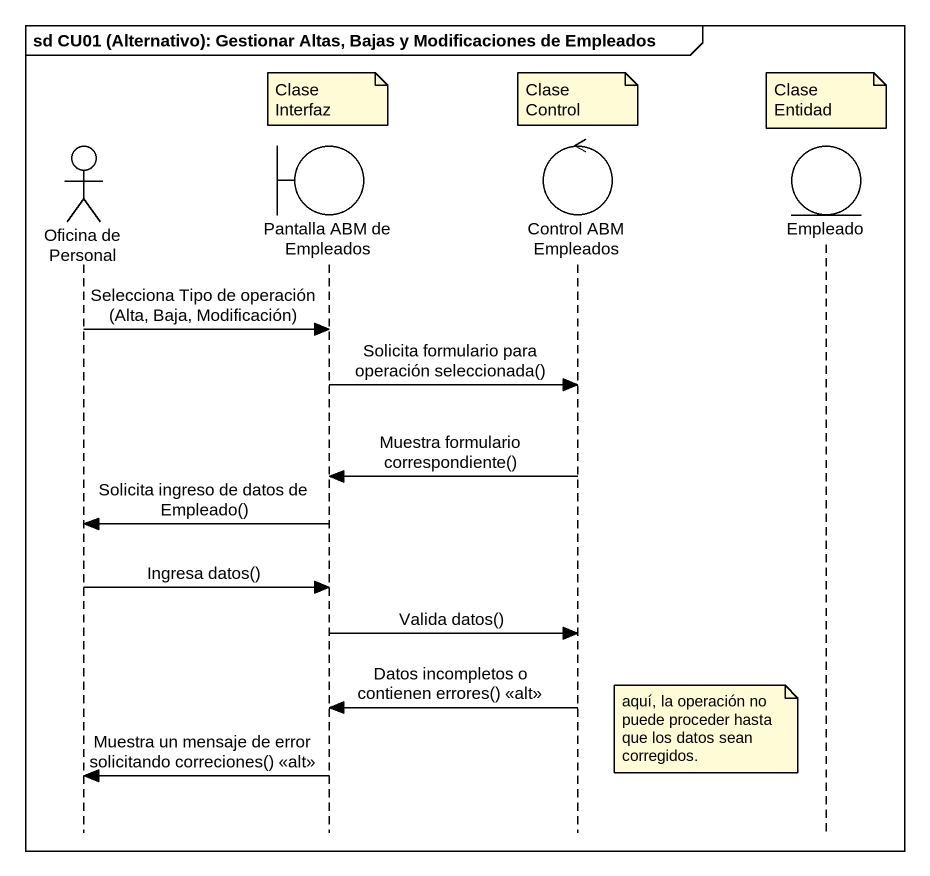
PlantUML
@startuml
mainframe sd CU01 (Alternativo): Gestionar Altas, Bajas y Modificaciones de Empleados
hide footbox
actor "Oficina de Personal" as Oficina_de_Personal
boundary "Pantalla ABM de Empleados" as Pantalla_ABM_de_Empleados
control "Control ABM Empleados" as Control_ABM_Empleados
entity Empleado

note over Pantalla_ABM_de_Empleados : Clase Interfaz
note over Control_ABM_Empleados : Clase Control
note over Empleado : Clase Entidad
Oficina_de_Personal -> Pantalla_ABM_de_Empleados : Selecciona Tipo de operación (Alta, Baja, Modificación)
Pantalla_ABM_de_Empleados -> Control_ABM_Empleados : Solicita formulario para operación seleccionada()
Control_ABM_Empleados -> Pantalla_ABM_de_Empleados : Muestra formulario correspondiente()
Pantalla_ABM_de_Empleados -> Oficina_de_Personal : Solicita ingreso de datos de Empleado()
Oficina_de_Personal -> Pantalla_ABM_de_Empleados : Ingresa datos()
Pantalla_ABM_de_Empleados -> Control_ABM_Empleados : Valida datos()
Control_ABM_Empleados -> Pantalla_ABM_de_Empleados : Datos incompletos o contienen errores() <<alt>>
note left of Empleado : aquí, la operación no puede proceder hasta que los datos sean corregidos.
Pantalla_ABM_de_Empleados -> Oficina_de_Personal : Muestra un mensaje de error solicitando correciones() <<alt>>
@enduml
